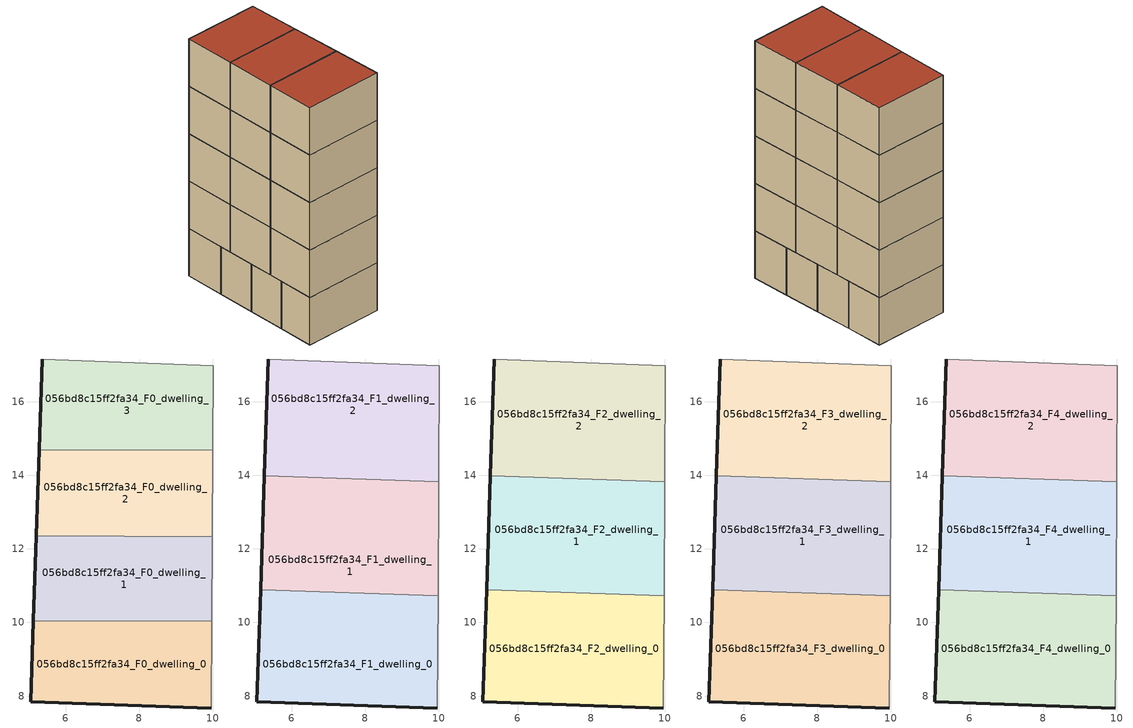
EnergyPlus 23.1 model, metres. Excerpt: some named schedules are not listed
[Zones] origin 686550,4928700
056bd8c15ff2fa34_F0_dwelling_0
 floor ground (EU_floor_Construction): 9.96,7.67 9.98,10.03 5.13,10.05 5.05,7.84 z0
 wall outside (EU_wall_Construction): 9.96,7.67 5.05,7.84 5.13,10.05 z0:3
 wall adiabatic (EU_wall_Construction): 9.98,10.03 9.96,7.67 z0:3
 wall to 056bd8c15ff2fa34_F0_dwelling_1 (EU_wall_Construction): 5.13,10.05 9.98,10.03 z0:3
056bd8c15ff2fa34_F0_dwelling_1
 floor ground (EU_floor_Construction): 9.98,10.03 9.99,12.33 5.21,12.36 5.13,10.05 z0
 wall outside (EU_wall_Construction): 5.13,10.05 5.21,12.36 z0:3
 wall to 056bd8c15ff2fa34_F0_dwelling_2 (EU_wall_Construction): 5.21,12.36 9.99,12.33 z0:3
 wall adiabatic (EU_wall_Construction): 9.99,12.33 9.98,10.03 z0:3
056bd8c15ff2fa34_F0_dwelling_2
 floor ground (EU_floor_Construction): 9.99,12.33 10,14.67 5.29,14.7 5.21,12.36 z0
 wall outside (EU_wall_Construction): 5.21,12.36 5.29,14.7 z0:3
 wall to 056bd8c15ff2fa34_F0_dwelling_3 (EU_wall_Construction): 5.29,14.7 10,14.67 z0:3
 wall adiabatic (EU_wall_Construction): 10,14.67 9.99,12.33 z0:3
056bd8c15ff2fa34_F0_dwelling_3
 floor ground (EU_floor_Construction): 10,14.67 10.01,16.96 5.37,17.16 5.29,14.7 z0
 wall outside (EU_wall_Construction): 5.29,14.7 5.37,17.16 z0:3
 wall adiabatic (EU_wall_Construction): 5.37,17.16 10.01,16.96 10,14.67 z0:3
056bd8c15ff2fa34_F1_dwelling_0
 floor to 056bd8c15ff2fa34_F0_dwelling_0 (EU_floor_Construction): 9.96,7.67 9.98,10.03 5.13,10.05 5.05,7.84 z3
 floor to 056bd8c15ff2fa34_F0_dwelling_1 (EU_floor_Construction): 9.98,10.03 9.98,10.72 5.16,10.88 5.13,10.05 z3
 wall outside (EU_wall_Construction): 9.96,7.67 5.05,7.84 5.16,10.88 z3:6
 wall adiabatic (EU_wall_Construction): 9.98,10.72 9.96,7.67 z3:6
 wall to 056bd8c15ff2fa34_F1_dwelling_1 (EU_wall_Construction): 5.16,10.88 9.98,10.72 z3:6
056bd8c15ff2fa34_F1_dwelling_1
 floor to 056bd8c15ff2fa34_F0_dwelling_1 (EU_floor_Construction): 9.98,10.72 9.99,12.33 5.21,12.36 5.16,10.88 z3
 floor to 056bd8c15ff2fa34_F0_dwelling_2 (EU_floor_Construction): 9.99,12.33 10,13.82 5.26,13.98 5.21,12.36 z3
 wall outside (EU_wall_Construction): 5.16,10.88 5.26,13.98 z3:6
 wall to 056bd8c15ff2fa34_F1_dwelling_2 (EU_wall_Construction): 5.26,13.98 10,13.82 z3:6
 wall adiabatic (EU_wall_Construction): 10,13.82 9.98,10.72 z3:6
056bd8c15ff2fa34_F1_dwelling_2
 floor to 056bd8c15ff2fa34_F0_dwelling_2 (EU_floor_Construction): 10,13.82 10,14.67 5.29,14.7 5.26,13.98 z3
 floor to 056bd8c15ff2fa34_F0_dwelling_3 (EU_floor_Construction): 10,14.67 10.01,16.96 5.37,17.16 5.29,14.7 z3
 wall outside (EU_wall_Construction): 5.26,13.98 5.37,17.16 z3:6
 wall adiabatic (EU_wall_Construction): 5.37,17.16 10.01,16.96 10,13.82 z3:6
056bd8c15ff2fa34_F2_dwelling_0
 floor to 056bd8c15ff2fa34_F1_dwelling_0 (EU_floor_Construction): 9.96,7.67 9.98,10.72 5.16,10.88 5.05,7.84 z6
 wall outside (EU_wall_Construction): 9.96,7.67 5.05,7.84 5.16,10.88 z6:9
 wall adiabatic (EU_wall_Construction): 9.98,10.72 9.96,7.67 z6:9
 wall to 056bd8c15ff2fa34_F2_dwelling_1 (EU_wall_Construction): 5.16,10.88 9.98,10.72 z6:9
056bd8c15ff2fa34_F2_dwelling_1
 floor to 056bd8c15ff2fa34_F1_dwelling_1 (EU_floor_Construction): 9.98,10.72 10,13.82 5.26,13.98 5.16,10.88 z6
 wall outside (EU_wall_Construction): 5.16,10.88 5.26,13.98 z6:9
 wall to 056bd8c15ff2fa34_F2_dwelling_2 (EU_wall_Construction): 5.26,13.98 10,13.82 z6:9
 wall adiabatic (EU_wall_Construction): 10,13.82 9.98,10.72 z6:9
056bd8c15ff2fa34_F2_dwelling_2
 floor to 056bd8c15ff2fa34_F1_dwelling_2 (EU_floor_Construction): 10,13.82 10.01,16.96 5.37,17.16 5.26,13.98 z6
 wall outside (EU_wall_Construction): 5.26,13.98 5.37,17.16 z6:9
 wall adiabatic (EU_wall_Construction): 5.37,17.16 10.01,16.96 10,13.82 z6:9
056bd8c15ff2fa34_F3_dwelling_0
 floor to 056bd8c15ff2fa34_F2_dwelling_0 (EU_floor_Construction): 9.96,7.67 9.98,10.72 5.16,10.88 5.05,7.84 z9
 wall outside (EU_wall_Construction): 9.96,7.67 5.05,7.84 5.16,10.88 z9:12
 wall adiabatic (EU_wall_Construction): 9.98,10.72 9.96,7.67 z9:12
 wall to 056bd8c15ff2fa34_F3_dwelling_1 (EU_wall_Construction): 5.16,10.88 9.98,10.72 z9:12
056bd8c15ff2fa34_F3_dwelling_1
 floor to 056bd8c15ff2fa34_F2_dwelling_1 (EU_floor_Construction): 9.98,10.72 10,13.82 5.26,13.98 5.16,10.88 z9
 wall outside (EU_wall_Construction): 5.16,10.88 5.26,13.98 z9:12
 wall to 056bd8c15ff2fa34_F3_dwelling_2 (EU_wall_Construction): 5.26,13.98 10,13.82 z9:12
 wall adiabatic (EU_wall_Construction): 10,13.82 9.98,10.72 z9:12
056bd8c15ff2fa34_F3_dwelling_2
 floor to 056bd8c15ff2fa34_F2_dwelling_2 (EU_floor_Construction): 10,13.82 10.01,16.96 5.37,17.16 5.26,13.98 z9
 wall outside (EU_wall_Construction): 5.26,13.98 5.37,17.16 z9:12
 wall adiabatic (EU_wall_Construction): 5.37,17.16 10.01,16.96 10,13.82 z9:12
056bd8c15ff2fa34_F4_dwelling_0
 floor to 056bd8c15ff2fa34_F3_dwelling_0 (EU_floor_Construction): 9.96,7.67 9.98,10.72 5.16,10.88 5.05,7.84 z12
 wall outside (EU_wall_Construction): 9.96,7.67 5.05,7.84 5.16,10.88 z12:15
 wall adiabatic (EU_wall_Construction): 9.98,10.72 9.96,7.67 z12:15
 wall to 056bd8c15ff2fa34_F4_dwelling_1 (EU_wall_Construction): 5.16,10.88 9.98,10.72 z12:15
 roof outside (EU_roof_Construction): 9.98,10.72 9.96,7.67 5.05,7.84 5.16,10.88 z15
056bd8c15ff2fa34_F4_dwelling_1
 floor to 056bd8c15ff2fa34_F3_dwelling_1 (EU_floor_Construction): 9.98,10.72 10,13.82 5.26,13.98 5.16,10.88 z12
 wall outside (EU_wall_Construction): 5.16,10.88 5.26,13.98 z12:15
 wall to 056bd8c15ff2fa34_F4_dwelling_2 (EU_wall_Construction): 5.26,13.98 10,13.82 z12:15
 wall adiabatic (EU_wall_Construction): 10,13.82 9.98,10.72 z12:15
 roof outside (EU_roof_Construction): 10,13.82 9.98,10.72 5.16,10.88 5.26,13.98 z15
056bd8c15ff2fa34_F4_dwelling_2
 floor to 056bd8c15ff2fa34_F3_dwelling_2 (EU_floor_Construction): 10,13.82 10.01,16.96 5.37,17.16 5.26,13.98 z12
 wall outside (EU_wall_Construction): 5.26,13.98 5.37,17.16 z12:15
 wall adiabatic (EU_wall_Construction): 5.37,17.16 10.01,16.96 10,13.82 z12:15
 roof outside (EU_roof_Construction): 10.01,16.96 10,13.82 5.26,13.98 5.37,17.16 z15
[Building]
EU S2 Campaign: North Axis=0; Terrain=City; Solar Distribution=FullExterior
[Site:Location]
Bologna: Latitude=44.5; Longitude=11.25; Time Zone=1; Elevation=37
[SizingPeriod:WeatherFileDays]
AnnualSizingPeriod: Begin Month=1; Begin Day of Month=1; End Month=12; End Day of Month=31; Day of Week for Start Day=Monday; Use Weather File Daylight Saving Period=No; Use Weather File Rain and Snow Indicators=No
[MATERIAL]
EU_InternalMass_Material: Roughness=MediumRough; Thickness=0.1; Conductivity=1; Density=1800; Specific Heat=900; Thermal Absorptance=0.9; Solar Absorptance=0.7; Visible Absorptance=0.7
[MATERIAL:NOMASS] Roughness=MediumRough; Thermal Absorptance=0.9; Solar Absorptance=0.7; Visible Absorptance=0.7
Name | Thermal Resistance
EU_wall_NoMass | 0.905828
EU_roof_NoMass | 0.37593
EU_floor_NoMass | 0.67114
[CONSTRUCTION]
EU_wall_Construction: EU_wall_NoMass
EU_roof_Construction: EU_roof_NoMass
EU_floor_Construction: EU_floor_NoMass
EU_InternalMass_Construction: EU_InternalMass_Material
[ZONE] Type=1; Multiplier=1; Ceiling Height=autocalculate; Floor Area=autocalculate; Part of Total Floor Area=Yes
Name | Volume
056bd8c15ff2fa34_F0_dwelling_0 | 33.3318
056bd8c15ff2fa34_F1_dwelling_0; 056bd8c15ff2fa34_F2_dwelling_0; 056bd8c15ff2fa34_F3_dwelling_0; 056bd8c15ff2fa34_F4_dwelling_0 | 44.4375
056bd8c15ff2fa34_F0_dwelling_1 | 33.3311
056bd8c15ff2fa34_F1_dwelling_1; 056bd8c15ff2fa34_F2_dwelling_1; 056bd8c15ff2fa34_F3_dwelling_1; 056bd8c15ff2fa34_F4_dwelling_1; 056bd8c15ff2fa34_F1_dwelling_2; 056bd8c15ff2fa34_F2_dwelling_2; 056bd8c15ff2fa34_F3_dwelling_2; 056bd8c15ff2fa34_F4_dwelling_2 | 44.4426
056bd8c15ff2fa34_F0_dwelling_2 | 33.3303
056bd8c15ff2fa34_F0_dwelling_3 | 33.3362
[INTERNALMASS] Construction=EU_InternalMass_Construction
Name | Zone or ZoneList | Surface Area
056bd8c15ff2fa34_F0_dwelling_0_EU_InternalMass | 056bd8c15ff2fa34_F0_dwelling_0 | 11.1102
056bd8c15ff2fa34_F0_dwelling_1_EU_InternalMass | 056bd8c15ff2fa34_F0_dwelling_1 | 11.1106
056bd8c15ff2fa34_F0_dwelling_2_EU_InternalMass | 056bd8c15ff2fa34_F0_dwelling_2 | 11.1102
056bd8c15ff2fa34_F0_dwelling_3_EU_InternalMass | 056bd8c15ff2fa34_F0_dwelling_3 | 11.1118
056bd8c15ff2fa34_F1_dwelling_0_EU_InternalMass | 056bd8c15ff2fa34_F1_dwelling_0 | 14.8125
056bd8c15ff2fa34_F1_dwelling_1_EU_InternalMass | 056bd8c15ff2fa34_F1_dwelling_1 | 14.8141
056bd8c15ff2fa34_F1_dwelling_2_EU_InternalMass | 056bd8c15ff2fa34_F1_dwelling_2 | 14.8142
056bd8c15ff2fa34_F2_dwelling_0_EU_InternalMass | 056bd8c15ff2fa34_F2_dwelling_0 | 14.8125
056bd8c15ff2fa34_F2_dwelling_1_EU_InternalMass | 056bd8c15ff2fa34_F2_dwelling_1 | 14.8141
056bd8c15ff2fa34_F2_dwelling_2_EU_InternalMass | 056bd8c15ff2fa34_F2_dwelling_2 | 14.8142
056bd8c15ff2fa34_F3_dwelling_0_EU_InternalMass | 056bd8c15ff2fa34_F3_dwelling_0 | 14.8125
056bd8c15ff2fa34_F3_dwelling_1_EU_InternalMass | 056bd8c15ff2fa34_F3_dwelling_1 | 14.8141
056bd8c15ff2fa34_F3_dwelling_2_EU_InternalMass | 056bd8c15ff2fa34_F3_dwelling_2 | 14.8142
056bd8c15ff2fa34_F4_dwelling_0_EU_InternalMass | 056bd8c15ff2fa34_F4_dwelling_0 | 14.8125
056bd8c15ff2fa34_F4_dwelling_1_EU_InternalMass | 056bd8c15ff2fa34_F4_dwelling_1 | 14.8141
056bd8c15ff2fa34_F4_dwelling_2_EU_InternalMass | 056bd8c15ff2fa34_F4_dwelling_2 | 14.8142
[OTHEREQUIPMENT] Fuel Type=Electricity; Design Level Calculation Method=Watts/Area; Power per Zone Floor Area=1; Fraction Latent=0; Fraction Radiant=0; Fraction Lost=0; Carbon Dioxide Generation Rate=0; EndUse Subcategory=EU_Step8_InternalGains
Name | Zone or ZoneList or Space or SpaceList | Schedule
EU_Step8_InternalGain_056bd8c15ff2fa34_F0_dwelling_0_f000 | 056bd8c15ff2fa34_F0_dwelling_0 | EU_Step8_GainSchedule_056bd8c15ff2fa34_F0_dwelling_0_f000
EU_Step8_InternalGain_056bd8c15ff2fa34_F0_dwelling_1_f000 | 056bd8c15ff2fa34_F0_dwelling_1 | EU_Step8_GainSchedule_056bd8c15ff2fa34_F0_dwelling_1_f000
EU_Step8_InternalGain_056bd8c15ff2fa34_F0_dwelling_2_f000 | 056bd8c15ff2fa34_F0_dwelling_2 | EU_Step8_GainSchedule_056bd8c15ff2fa34_F0_dwelling_2_f000
EU_Step8_InternalGain_056bd8c15ff2fa34_F0_dwelling_3_f000 | 056bd8c15ff2fa34_F0_dwelling_3 | EU_Step8_GainSchedule_056bd8c15ff2fa34_F0_dwelling_3_f000
EU_Step8_InternalGain_056bd8c15ff2fa34_F1_dwelling_0_f000 | 056bd8c15ff2fa34_F1_dwelling_0 | EU_Step8_GainSchedule_056bd8c15ff2fa34_F1_dwelling_0_f000
EU_Step8_InternalGain_056bd8c15ff2fa34_F1_dwelling_1_f000 | 056bd8c15ff2fa34_F1_dwelling_1 | EU_Step8_GainSchedule_056bd8c15ff2fa34_F1_dwelling_1_f000
EU_Step8_InternalGain_056bd8c15ff2fa34_F1_dwelling_2_f000 | 056bd8c15ff2fa34_F1_dwelling_2 | EU_Step8_GainSchedule_056bd8c15ff2fa34_F1_dwelling_2_f000
EU_Step8_InternalGain_056bd8c15ff2fa34_F2_dwelling_0_f000 | 056bd8c15ff2fa34_F2_dwelling_0 | EU_Step8_GainSchedule_056bd8c15ff2fa34_F2_dwelling_0_f000
EU_Step8_InternalGain_056bd8c15ff2fa34_F2_dwelling_1_f000 | 056bd8c15ff2fa34_F2_dwelling_1 | EU_Step8_GainSchedule_056bd8c15ff2fa34_F2_dwelling_1_f000
EU_Step8_InternalGain_056bd8c15ff2fa34_F2_dwelling_2_f000 | 056bd8c15ff2fa34_F2_dwelling_2 | EU_Step8_GainSchedule_056bd8c15ff2fa34_F2_dwelling_2_f000
EU_Step8_InternalGain_056bd8c15ff2fa34_F3_dwelling_0_f000 | 056bd8c15ff2fa34_F3_dwelling_0 | EU_Step8_GainSchedule_056bd8c15ff2fa34_F3_dwelling_0_f000
EU_Step8_InternalGain_056bd8c15ff2fa34_F3_dwelling_1_f000 | 056bd8c15ff2fa34_F3_dwelling_1 | EU_Step8_GainSchedule_056bd8c15ff2fa34_F3_dwelling_1_f000
EU_Step8_InternalGain_056bd8c15ff2fa34_F3_dwelling_2_f000 | 056bd8c15ff2fa34_F3_dwelling_2 | EU_Step8_GainSchedule_056bd8c15ff2fa34_F3_dwelling_2_f000
EU_Step8_InternalGain_056bd8c15ff2fa34_F4_dwelling_0_f000 | 056bd8c15ff2fa34_F4_dwelling_0 | EU_Step8_GainSchedule_056bd8c15ff2fa34_F4_dwelling_0_f000
EU_Step8_InternalGain_056bd8c15ff2fa34_F4_dwelling_1_f000 | 056bd8c15ff2fa34_F4_dwelling_1 | EU_Step8_GainSchedule_056bd8c15ff2fa34_F4_dwelling_1_f000
EU_Step8_InternalGain_056bd8c15ff2fa34_F4_dwelling_2_f000 | 056bd8c15ff2fa34_F4_dwelling_2 | EU_Step8_GainSchedule_056bd8c15ff2fa34_F4_dwelling_2_f000
[ZONEVENTILATION:DESIGNFLOWRATE] Schedule=EU_AlwaysOn; Design Flow Rate Calculation Method=AirChanges/Hour; Air Changes per Hour=0.73129; Ventilation Type=Natural; Fan Pressure Rise=0; Fan Total Efficiency=1; Constant Term Coefficient=1; Temperature Term Coefficient=0; Velocity Term Coefficient=0; Velocity Squared Term Coefficient=0; Minimum Indoor Temperature=-100; Maximum Indoor Temperature=100; Delta Temperature=-100; Minimum Outdoor Temperature=-100; Maximum Outdoor Temperature=100; Maximum Wind Speed=40
Name | Zone or ZoneList or Space or SpaceList
EU_ConstantAir_056bd8c15ff2fa34_F0_dwelling_0 | 056bd8c15ff2fa34_F0_dwelling_0
EU_ConstantAir_056bd8c15ff2fa34_F0_dwelling_1 | 056bd8c15ff2fa34_F0_dwelling_1
EU_ConstantAir_056bd8c15ff2fa34_F0_dwelling_2 | 056bd8c15ff2fa34_F0_dwelling_2
EU_ConstantAir_056bd8c15ff2fa34_F0_dwelling_3 | 056bd8c15ff2fa34_F0_dwelling_3
EU_ConstantAir_056bd8c15ff2fa34_F1_dwelling_0 | 056bd8c15ff2fa34_F1_dwelling_0
EU_ConstantAir_056bd8c15ff2fa34_F1_dwelling_1 | 056bd8c15ff2fa34_F1_dwelling_1
EU_ConstantAir_056bd8c15ff2fa34_F1_dwelling_2 | 056bd8c15ff2fa34_F1_dwelling_2
EU_ConstantAir_056bd8c15ff2fa34_F2_dwelling_0 | 056bd8c15ff2fa34_F2_dwelling_0
EU_ConstantAir_056bd8c15ff2fa34_F2_dwelling_1 | 056bd8c15ff2fa34_F2_dwelling_1
EU_ConstantAir_056bd8c15ff2fa34_F2_dwelling_2 | 056bd8c15ff2fa34_F2_dwelling_2
EU_ConstantAir_056bd8c15ff2fa34_F3_dwelling_0 | 056bd8c15ff2fa34_F3_dwelling_0
EU_ConstantAir_056bd8c15ff2fa34_F3_dwelling_1 | 056bd8c15ff2fa34_F3_dwelling_1
EU_ConstantAir_056bd8c15ff2fa34_F3_dwelling_2 | 056bd8c15ff2fa34_F3_dwelling_2
EU_ConstantAir_056bd8c15ff2fa34_F4_dwelling_0 | 056bd8c15ff2fa34_F4_dwelling_0
EU_ConstantAir_056bd8c15ff2fa34_F4_dwelling_1 | 056bd8c15ff2fa34_F4_dwelling_1
EU_ConstantAir_056bd8c15ff2fa34_F4_dwelling_2 | 056bd8c15ff2fa34_F4_dwelling_2
[HVACTEMPLATE:THERMOSTAT] Constant Heating Setpoint=20; Constant Cooling Setpoint=50
EU_HeatOnly_056bd8c15ff2fa34_F0_dwelling_0; EU_HeatOnly_056bd8c15ff2fa34_F0_dwelling_1; EU_HeatOnly_056bd8c15ff2fa34_F0_dwelling_2; EU_HeatOnly_056bd8c15ff2fa34_F0_dwelling_3; EU_HeatOnly_056bd8c15ff2fa34_F1_dwelling_0; EU_HeatOnly_056bd8c15ff2fa34_F1_dwelling_1; EU_HeatOnly_056bd8c15ff2fa34_F1_dwelling_2; EU_HeatOnly_056bd8c15ff2fa34_F2_dwelling_0; EU_HeatOnly_056bd8c15ff2fa34_F2_dwelling_1; EU_HeatOnly_056bd8c15ff2fa34_F2_dwelling_2; EU_HeatOnly_056bd8c15ff2fa34_F3_dwelling_0; EU_HeatOnly_056bd8c15ff2fa34_F3_dwelling_1; EU_HeatOnly_056bd8c15ff2fa34_F3_dwelling_2; EU_HeatOnly_056bd8c15ff2fa34_F4_dwelling_0; EU_HeatOnly_056bd8c15ff2fa34_F4_dwelling_1; EU_HeatOnly_056bd8c15ff2fa34_F4_dwelling_2
[HVACTEMPLATE:ZONE:IDEALLOADSAIRSYSTEM] System Availability Schedule=EU_AlwaysOn; Maximum Heating Supply Air Temperature=50; Minimum Cooling Supply Air Temperature=13; Maximum Heating Supply Air Humidity Ratio=0.0156; Minimum Cooling Supply Air Humidity Ratio=0.0077; Heating Limit=NoLimit; Cooling Limit=NoLimit; Heating Availability Schedule=EU_AlwaysOn; Cooling Availability Schedule=EU_CoolingOff; Dehumidification Control Type=ConstantSensibleHeatRatio; Cooling Sensible Heat Ratio=0.7; Dehumidification Setpoint=60; Humidification Control Type=None; Humidification Setpoint=30; Outdoor Air Method=None; Outdoor Air Flow Rate per Person=0.00944; Outdoor Air Flow Rate per Zone Floor Area=0; Outdoor Air Flow Rate per Zone=0; Demand Controlled Ventilation Type=None; Outdoor Air Economizer Type=NoEconomizer; Heat Recovery Type=None; Sensible Heat Recovery Effectiveness=0.7; Latent Heat Recovery Effectiveness=0.65
Name | Template Thermostat
056bd8c15ff2fa34_F0_dwelling_0 | EU_HeatOnly_056bd8c15ff2fa34_F0_dwelling_0
056bd8c15ff2fa34_F0_dwelling_1 | EU_HeatOnly_056bd8c15ff2fa34_F0_dwelling_1
056bd8c15ff2fa34_F0_dwelling_2 | EU_HeatOnly_056bd8c15ff2fa34_F0_dwelling_2
056bd8c15ff2fa34_F0_dwelling_3 | EU_HeatOnly_056bd8c15ff2fa34_F0_dwelling_3
056bd8c15ff2fa34_F1_dwelling_0 | EU_HeatOnly_056bd8c15ff2fa34_F1_dwelling_0
056bd8c15ff2fa34_F1_dwelling_1 | EU_HeatOnly_056bd8c15ff2fa34_F1_dwelling_1
056bd8c15ff2fa34_F1_dwelling_2 | EU_HeatOnly_056bd8c15ff2fa34_F1_dwelling_2
056bd8c15ff2fa34_F2_dwelling_0 | EU_HeatOnly_056bd8c15ff2fa34_F2_dwelling_0
056bd8c15ff2fa34_F2_dwelling_1 | EU_HeatOnly_056bd8c15ff2fa34_F2_dwelling_1
056bd8c15ff2fa34_F2_dwelling_2 | EU_HeatOnly_056bd8c15ff2fa34_F2_dwelling_2
056bd8c15ff2fa34_F3_dwelling_0 | EU_HeatOnly_056bd8c15ff2fa34_F3_dwelling_0
056bd8c15ff2fa34_F3_dwelling_1 | EU_HeatOnly_056bd8c15ff2fa34_F3_dwelling_1
056bd8c15ff2fa34_F3_dwelling_2 | EU_HeatOnly_056bd8c15ff2fa34_F3_dwelling_2
056bd8c15ff2fa34_F4_dwelling_0 | EU_HeatOnly_056bd8c15ff2fa34_F4_dwelling_0
056bd8c15ff2fa34_F4_dwelling_1 | EU_HeatOnly_056bd8c15ff2fa34_F4_dwelling_1
056bd8c15ff2fa34_F4_dwelling_2 | EU_HeatOnly_056bd8c15ff2fa34_F4_dwelling_2
[SIZING:ZONE] Zone Cooling Design Supply Air Temperature Input Method=SupplyAirTemperature; Zone Cooling Design Supply Air Temperature=13; Zone Heating Design Supply Air Temperature Input Method=SupplyAirTemperature; Zone Heating Design Supply Air Temperature=50; Zone Cooling Design Supply Air Humidity Ratio=0.008; Zone Heating Design Supply Air Humidity Ratio=0.008; Cooling Design Air Flow Method=DesignDay; Cooling Design Air Flow Rate=0; Cooling Minimum Air Flow per Zone Floor Area=0.000762; Cooling Minimum Air Flow=0; Cooling Minimum Air Flow Fraction=0.2; Heating Design Air Flow Method=DesignDay; Heating Design Air Flow Rate=0; Heating Maximum Air Flow per Zone Floor Area=0.002032; Heating Maximum Air Flow=0.141576; Heating Maximum Air Flow Fraction=0.3; Account for Dedicated Outdoor Air System=No; Dedicated Outdoor Air System Control Strategy=NeutralSupplyAir; Dedicated Outdoor Air Low Setpoint Temperature for Design=autosize; Dedicated Outdoor Air High Setpoint Temperature for Design=autosize; Zone Load Sizing Method=Sensible Load Only No Latent Load; Zone Latent Cooling Design Supply Air Humidity Ratio Input Method=HumidityRatioDifference; Zone Cooling Design Supply Air Humidity Ratio Difference=0.005; Zone Latent Heating Design Supply Air Humidity Ratio Input Method=HumidityRatioDifference; Zone Humidification Design Supply Air Humidity Ratio Difference=0.005
056bd8c15ff2fa34_F0_dwelling_0; 056bd8c15ff2fa34_F0_dwelling_1; 056bd8c15ff2fa34_F0_dwelling_2; 056bd8c15ff2fa34_F0_dwelling_3; 056bd8c15ff2fa34_F1_dwelling_0; 056bd8c15ff2fa34_F1_dwelling_1; 056bd8c15ff2fa34_F1_dwelling_2; 056bd8c15ff2fa34_F2_dwelling_0; 056bd8c15ff2fa34_F2_dwelling_1; 056bd8c15ff2fa34_F2_dwelling_2; 056bd8c15ff2fa34_F3_dwelling_0; 056bd8c15ff2fa34_F3_dwelling_1; 056bd8c15ff2fa34_F3_dwelling_2; 056bd8c15ff2fa34_F4_dwelling_0; 056bd8c15ff2fa34_F4_dwelling_1; 056bd8c15ff2fa34_F4_dwelling_2
[SCHEDULE:FILE] Column Number=1; Rows to Skip at Top=0; Number of Hours of Data=8760; Column Separator=Comma; Interpolate to Timestep=No; Minutes per Item=60; Adjust Schedule for Daylight Savings=Yes
Name | File
EU_Step8_GainSchedule_056bd8c15ff2fa34_F0_dwelling_0_f000 | ../../schedules/056bd8c15ff2fa34/056bd8c15ff2fa34_F0_dwelling_0_f000_gain.csv
EU_Step8_GainSchedule_056bd8c15ff2fa34_F0_dwelling_1_f000 | ../../schedules/056bd8c15ff2fa34/056bd8c15ff2fa34_F0_dwelling_1_f000_gain.csv
EU_Step8_GainSchedule_056bd8c15ff2fa34_F0_dwelling_2_f000 | ../../schedules/056bd8c15ff2fa34/056bd8c15ff2fa34_F0_dwelling_2_f000_gain.csv
